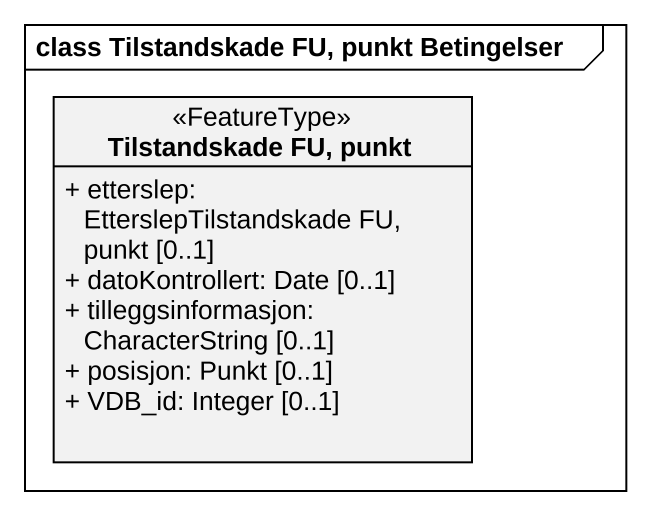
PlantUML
@startuml
mainframe class Tilstandskade FU, punkt Betingelser
hide circle
hide empty members
skinparam classAttributeIconSize 0
class "Tilstandskade FU, punkt" as Tilstandskade_FU_punkt <<FeatureType>> {
  + etterslep: EtterslepTilstandskade FU, punkt [0..1]
  + datoKontrollert: Date [0..1]
  + tilleggsinformasjon: CharacterString [0..1]
  + posisjon: Punkt [0..1]
  + VDB_id: Integer [0..1]
}
@enduml
